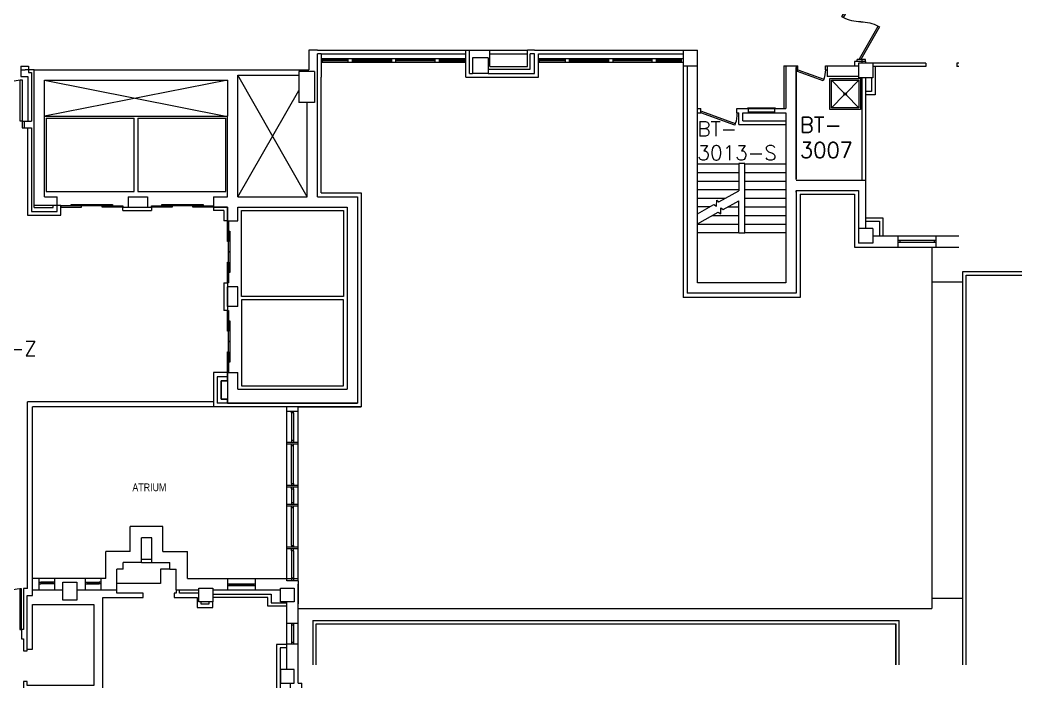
# Model space of a CAD drawing. Extents: x 2912 to 7121, y 18087 to 19938.
# Drawn here: x 5062 to 6228, y 18087 to 18864 of the extents above; entities that cross this region are included whole.
import ezdxf
from ezdxf.enums import TextEntityAlignment as Align

# ---------------------------------------------------------------- set-up
doc = ezdxf.new("R2010")
doc.units = 0
doc.header["$MEASUREMENT"] = 0
doc.linetypes.add('HIDDEN', pattern=[0.375, 0.25, -0.125])
doc.layers.get('0').update_dxf_attribs({"linetype": 'CONTINUOUS'})
for name, color, linetype in [('ARDOOR', 7, 'CONTINUOUS'), ('ARROOMNO', 4, 'CONTINUOUS'), ('ARWALL', 7, 'CONTINUOUS'), ('COL', 14, 'CONTINUOUS'), ('EXDOOR', 8, 'CONTINUOUS'), ('EXROOF_LOWER', 254, 'HIDDEN'), ('EXWALL', 8, 'CONTINUOUS'), ('EXWINDOW', 8, 'CONTINUOUS'), ('FIRE', 10, 'CONTINUOUS'), ('MPFIXTURE', 3, 'CONTINUOUS'), ('TXT', 4, 'CONTINUOUS')]:
    doc.layers.add(name, color=color, linetype=linetype)
doc.styles.add('08224_0-UIHC_NEW_FLOOR_PL0', font='ARIALN.TTF', dxfattribs={"height": 17})
doc.styles.add('ROMANS', font='romans.shx', dxfattribs={"height": 18})

# ---------------------------------------------------------------- blocks, each defined once
blk = doc.blocks.new('FHC')
for points in [[(-16, 0), (-16, 1), (16, 1), (16, 0)], [(-15, -4), (-15, 0), (15, 0), (15, -4)]]:
    blk.add_lwpolyline(points, close=True)
blk = doc.blocks.new('A$C469C574F')
at = {"layer": 'ARDOOR'}
blk.add_lwpolyline([(47, 47), (45, 47), (45, 0), (47, 0)], close=True, dxfattribs=at)
blk.add_arc((47, 0), 47, 90, 180, dxfattribs=at)

msp = doc.modelspace()

# ---------------------------------------------------------------- linework, layer by layer
at = {"layer": 'ARDOOR', "flags": 128}
for points in [[(6040, 18862.2, -0.121076), (6019.6, 18867.2), (6019.6, 18867.2), (6018, 18868.1), (6040, 18906.2), (6041.6, 18905.3), (6019.6, 18867.2)], [(6040, 18862.2, -0.121076), (6060.4, 18857.2), (6060.4, 18857.2), (6062, 18856.3), (6040, 18818.2), (6038.4, 18819.1), (6060.4, 18857.2)], [(5999, 18806.2, -0.058525), (5997.1, 18795.4), (5997.1, 18795.4), (5996.4, 18793.5), (5966.3, 18804.3), (5967, 18806.2), (5997.1, 18795.4), (5996.4, 18793.5)], [(5016.9, 18746.8, -0.39805), (5062.1, 18794.6), (5064.7, 18794.7), (5064.7, 18746.8), (5062.1, 18746.8), (5062.1, 18794.6)]]:
    msp.add_lwpolyline(points, format="xyb", dxfattribs=at)
at = {"layer": 'ARWALL', "linetype": 'CONTINUOUS'}
for p, q in [((5608.5, 18829.3), (5652.5, 18829.3)), ((5608.5, 18824.8), (5652.5, 18824.8))]:
    msp.add_line(p, q, dxfattribs=at)
at = {"layer": 'ARWALL', "linetype": 'BYBLOCK'}
for p, q in [((5850, 18558.7), (5850, 18829.3)), ((5950.5, 18811.2), (5950.5, 18761.2)), ((5950.5, 18811.2), (5967, 18811.2)), ((5967, 18806.2), (5967, 18811.2)), ((5999, 18811.2), (6032.7, 18811.2)), ((5999, 18806.2), (5999, 18811.2)), ((6032.7, 18816.2), (6032.7, 18811.2)), ((6035.7, 18816.2), (6032.7, 18816.2)), ((6045.7, 18816.2), (6032.7, 18816.2)), ((6041.7, 18818.2), (6035.7, 18818.2)), ((6035.7, 18816.2), (6035.7, 18818.2)), ((6045.7, 18818.2), (6039.7, 18818.2)), ((6041.7, 18814.2), (6041.7, 18818.2)), ((6045.7, 18816.2), (6045.7, 18818.2)), ((6045.7, 18816.2), (6045.7, 18814.2)), ((6115.7, 18814.2), (6054.2, 18814.2)), ((6115.7, 18814.2), (6115.7, 18810.2)), ((6154, 18814.2), (6151.7, 18814.2)), ((6151.7, 18814.2), (6151.7, 18810.2)), ((5850, 18810.7), (5833.5, 18810.7)), ((5838, 18810.7), (5838, 18546.7)), ((5965, 18806.2), (5967, 18806.2)), ((5999, 18806.2), (6001, 18806.2)), ((6001, 18810.7), (6001, 18798.7)), ((6037.2, 18810.7), (6001, 18810.7)), ((6115.7, 18810.2), (6054.2, 18810.2)), ((6056.7, 18810.2), (6056.7, 18777.2)), ((6154, 18810.2), (6151.7, 18810.2)), ((6037.2, 18798.7), (6001, 18798.7)), ((6052.7, 18797.2), (6052.7, 18781.2)), ((6052.7, 18781.2), (6045.7, 18781.2)), ((6056.7, 18777.2), (6045.7, 18777.2)), ((6045.7, 18634.2), (6065.7, 18634.2)), ((6045.7, 18630.2), (6061.7, 18630.2)), ((6061.7, 18630.2), (6061.7, 18613.2)), ((6065.7, 18634.2), (6065.7, 18613.2)), ((6054.2, 18613.2), (6075.1, 18613.2)), ((6054.2, 18613.2), (6154, 18613.2)), ((6054.2, 18613.2), (6075.1, 18613.2)), ((6032.7, 18600.2), (6122.5, 18600.2)), ((6032.7, 18600.2), (6154, 18600.2)), ((6032.7, 18600.2), (6122.5, 18600.2)), ((6122.5, 18600.2), (6122.5, 18180)), ((6158.7, 18571.7), (6227.5, 18571.7)), ((6158.7, 18114.3), (6158.7, 18571.7)), ((6162.7, 18567.7), (6227.5, 18567.7)), ((6162.7, 18114.3), (6162.7, 18567.7)), ((6122.5, 18559.7), (6158.7, 18559.7)), ((6122.5, 18559.7), (6158.7, 18559.7)), ((5287, 18420.3), (5070.7, 18420.3)), ((5070.7, 18203), (5070.7, 18420.3)), ((5287, 18414.3), (5076.7, 18414.3)), ((5076.7, 18195), (5076.7, 18414.3)), ((5203.2, 18233.2), (5203.2, 18262.2)), ((5215.2, 18233.2), (5215.2, 18262.2)), ((5203.2, 18233.2), (5182.2, 18233.2)), ((5203.2, 18237.2), (5215.2, 18237.2)), ((5203.2, 18233.2), (5215.2, 18233.2)), ((5215.2, 18233.2), (5236.2, 18233.2)), ((5128, 18201.7), (5174.7, 18201.7)), ((6122.5, 18192), (6158.7, 18192)), ((5385.5, 18180), (6122.5, 18180)), ((5402.7, 18166.1), (6084.7, 18166.1)), ((5402.7, 18166.1), (5402.7, 18114.3)), ((6080.7, 18114.3), (6080.7, 18162.1)), ((6084.7, 18114.3), (6084.7, 18166.1))]:
    msp.add_line(p, q, dxfattribs=at)
at = {"layer": 'ARWALL'}
for p, q in [((5236.2, 18225.7), (5225.5, 18225.7)), ((5225.5, 18225.7), (5225.5, 18208.8)), ((5225.5, 18208.8), (5174.7, 18208.8)), ((5070.7, 18203), (5066.2, 18203)), ((5066.2, 18203), (5066.2, 18155.6)), ((5070.2, 18130.8), (5070.2, 18195)), ((5070.2, 18195), (5076.7, 18195)), ((5174.7, 18197.7), (5174.7, 18201.7)), ((5205.2, 18197.7), (5174.7, 18197.7)), ((5205.2, 18192.7), (5205.2, 18197.7)), ((5243.7, 18197.7), (5241.2, 18197.7)), ((5241.2, 18197.7), (5241.2, 18192.7)), ((5243.7, 18201.7), (5243.7, 18197.7)), ((5247.7, 18197.7), (5247.7, 18201.7)), ((5270.2, 18197.7), (5247.7, 18197.7)), ((5286.2, 18196.7), (5354.2, 18196.7)), ((5354.2, 18196.7), (5354.2, 18186.5)), ((5076.7, 18132.7), (5076.7, 18184.7)), ((5076.7, 18184.7), (5148, 18184.7)), ((5148, 18184.7), (5148, 18090.3)), ((5158.2, 18087.5), (5158.2, 18192.7)), ((5158.2, 18192.7), (5205.2, 18192.7)), ((5241.2, 18192.7), (5268.2, 18192.7)), ((5268.2, 18192.7), (5268.2, 18181.2)), ((5272.2, 18187.7), (5272.2, 18185.2)), ((5272.2, 18185.2), (5282.2, 18185.2)), ((5282.2, 18185.2), (5282.2, 18187.7)), ((5350.2, 18192.7), (5286.2, 18192.7)), ((5286.2, 18181.2), (5286.2, 18187.7)), ((5350.2, 18182.5), (5350.2, 18192.7)), ((5372.5, 18182.5), (5350.2, 18182.5)), ((5354.2, 18186.5), (5372.5, 18186.5)), ((5268.2, 18181.2), (5286.2, 18181.2)), ((5066.2, 18155.6), (5063.7, 18155.6)), ((5063.7, 18155.6), (5063.7, 18144.6)), ((5063.7, 18144.6), (5066.2, 18144.6)), ((5066.2, 18144.6), (5066.2, 18130.8)), ((5372.5, 18138.2), (5360.5, 18138.2)), ((5360.5, 18138.2), (5360.5, 18087.5)), ((5066.2, 18130.8), (5070.2, 18130.8)), ((5070.2, 18132.7), (5076.7, 18132.7)), ((5372.5, 18134.2), (5364.5, 18134.2)), ((5364.5, 18134.2), (5364.5, 18087.5)), ((5070.2, 18094.8), (5066.2, 18094.8)), ((5066.2, 18094.8), (5066.2, 18087.5)), ((5070.2, 18090.3), (5070.2, 18094.8)), ((5148, 18090.3), (5070.2, 18090.3))]:
    msp.add_line(p, q, dxfattribs=at)
at = {"layer": 'ARWALL', "linetype": 'BYBLOCK'}
for points in [[(6162.7, 18114.3), (6162.7, 18567.7), (6227.5, 18567.7)], [(5406.7, 18114.3), (5406.7, 18162.1), (6080.7, 18162.1), (6080.7, 18114.3)]]:
    msp.add_lwpolyline(points, dxfattribs=at)
at = {"layer": 'COL'}
for p, q in [((5588.5, 18820.2), (5588.5, 18802.2)), ((5606.5, 18820.2), (5588.5, 18820.2)), ((5606.5, 18820.2), (5606.5, 18802.2)), ((6037.2, 18814.2), (6037.2, 18797.2)), ((6054.2, 18814.2), (6037.2, 18814.2)), ((6037.2, 18814.2), (6037.2, 18797.2)), ((6054.2, 18814.2), (6037.2, 18814.2)), ((6054.2, 18814.2), (6054.2, 18797.2)), ((6054.2, 18814.2), (6054.2, 18797.2)), ((5386.5, 18804.3), (5386.5, 18768.3)), ((5404.5, 18804.3), (5386.5, 18804.3)), ((5404.5, 18804.3), (5404.5, 18768.3)), ((5606.5, 18802.2), (5588.5, 18802.2)), ((6054.2, 18797.2), (6037.2, 18797.2)), ((6054.2, 18797.2), (6037.2, 18797.2)), ((5404.5, 18768.3), (5386.5, 18768.3)), ((6037.2, 18621.7), (6037.2, 18604.7)), ((6054.2, 18621.7), (6037.2, 18621.7)), ((6037.2, 18621.7), (6037.2, 18604.7)), ((6054.2, 18621.7), (6037.2, 18621.7)), ((6037.2, 18621.7), (6037.2, 18604.7)), ((6054.2, 18621.7), (6037.2, 18621.7)), ((6054.2, 18621.7), (6054.2, 18604.7)), ((6054.2, 18621.7), (6054.2, 18604.7)), ((6054.2, 18621.7), (6054.2, 18604.7)), ((6054.2, 18604.7), (6037.2, 18604.7)), ((6054.2, 18604.7), (6037.2, 18604.7)), ((6054.2, 18604.7), (6037.2, 18604.7))]:
    msp.add_line(p, q, dxfattribs=at)
for points in [[(5112, 18189.7), (5112, 18210.7), (5128, 18210.7), (5128, 18189.7)], [(5270.2, 18187.7), (5270.2, 18203.7), (5286.2, 18203.7), (5286.2, 18187.7)], [(5365, 18187.7), (5365, 18203.7), (5381, 18203.7), (5381, 18187.7)], [(5381, 18093), (5381, 18109), (5365, 18109), (5365, 18093)]]:
    msp.add_lwpolyline(points, close=True, dxfattribs=at)
at = {"layer": 'EXDOOR'}
msp.add_line((5303.2, 18454.3), (5304.7, 18454.3), dxfattribs=at)
at = {"layer": 'EXDOOR', "flags": 128}
msp.add_lwpolyline([(5896, 18756.2, -0.075127), (5894.1, 18743.8), (5893.5, 18741.9), (5854, 18756.2), (5854.6, 18758.1), (5894.1, 18743.8)], format="xyb", dxfattribs=at)
at = {"layer": 'EXDOOR'}
for points in [[(5109.7, 18646.8), (5133.7, 18646.8), (5133.7, 18648.3), (5109.7, 18648.3)], [(5145.7, 18648.3), (5121.7, 18648.3), (5121.7, 18649.8), (5145.7, 18649.8)], [(5169.7, 18648.3), (5145.7, 18648.3), (5145.7, 18649.8), (5169.7, 18649.8)], [(5157.7, 18648.3), (5181.7, 18648.3), (5181.7, 18646.8), (5157.7, 18646.8)], [(5215, 18648.3), (5239, 18648.3), (5239, 18646.8), (5215, 18646.8)], [(5227, 18649.8), (5251, 18649.8), (5251, 18648.3), (5227, 18648.3)], [(5251, 18649.8), (5275, 18649.8), (5275, 18648.3), (5251, 18648.3)], [(5263, 18648.3), (5287, 18648.3), (5287, 18646.8), (5263, 18646.8)], [(5303.2, 18630.8), (5304.7, 18630.8), (5304.7, 18606.8), (5303.2, 18606.8)], [(5304.7, 18618.8), (5306.2, 18618.8), (5306.2, 18594.8), (5304.7, 18594.8)], [(5304.7, 18594.8), (5306.2, 18594.8), (5306.2, 18570.8), (5304.7, 18570.8)], [(5303.2, 18582.8), (5304.7, 18582.8), (5304.7, 18558.8), (5303.2, 18558.8)], [(5303.2, 18526.3), (5304.7, 18526.3), (5304.7, 18502.3), (5303.2, 18502.3)], [(5304.7, 18514.3), (5306.2, 18514.3), (5306.2, 18490.3), (5304.7, 18490.3)], [(5304.7, 18490.3), (5306.2, 18490.3), (5306.2, 18466.3), (5304.7, 18466.3)], [(5303.2, 18478.3), (5304.7, 18478.3), (5304.7, 18454.3), (5303.2, 18454.3)]]:
    msp.add_lwpolyline(points, close=True, dxfattribs=at)
at = {"layer": 'EXROOF_LOWER', "ltscale": 200}
for p, q in [((6122.5, 18600.2), (6122.5, 18180)), ((6158.7, 18571.7), (6227.5, 18571.7)), ((6158.7, 18114.3), (6158.7, 18571.7)), ((6162.7, 18567.7), (6227.5, 18567.7)), ((6162.7, 18114.3), (6162.7, 18567.7)), ((6122.5, 18559.7), (6158.7, 18559.7)), ((6122.5, 18559.7), (6158.7, 18559.7)), ((6122.5, 18192), (6158.7, 18192)), ((5385.5, 18180), (6122.5, 18180)), ((5402.7, 18166.1), (6084.7, 18166.1)), ((5402.7, 18166.1), (5402.7, 18114.3)), ((6080.7, 18114.3), (6080.7, 18162.1)), ((6084.7, 18114.3), (6084.7, 18166.1))]:
    msp.add_line(p, q, dxfattribs=at)
for points in [[(6162.7, 18114.3), (6162.7, 18567.7), (6227.5, 18567.7)], [(5406.7, 18114.3), (5406.7, 18162.1), (6080.7, 18162.1), (6080.7, 18114.3)]]:
    msp.add_lwpolyline(points, dxfattribs=at)
at = {"layer": 'EXWALL'}
for p, q in [((5408, 18829.3), (5398, 18829.3)), ((5398, 18829.3), (5398, 18806.3)), ((5408, 18829.3), (5398, 18829.3)), ((5408, 18829.3), (5585, 18829.3)), ((5408, 18829.3), (5585, 18829.3)), ((5412.5, 18824.8), (5408, 18824.8)), ((5408, 18658.8), (5408, 18824.8)), ((5412.5, 18824.8), (5580.5, 18824.8)), ((5412.5, 18824.8), (5412.5, 18797.7)), ((5580.5, 18797.7), (5580.5, 18829.3)), ((5585, 18802.2), (5585, 18829.3)), ((5585, 18829.3), (5608.5, 18829.3)), ((5585, 18802.2), (5585, 18829.3)), ((5608.5, 18810.2), (5608.5, 18829.3)), ((5660.5, 18829.3), (5652.5, 18829.3)), ((5652.5, 18810.2), (5652.5, 18829.3)), ((5660.5, 18824.8), (5655.5, 18824.8)), ((5655.5, 18807.2), (5655.5, 18824.8)), ((5660.5, 18829.3), (5850, 18829.3)), ((5660.5, 18829.3), (5850, 18829.3)), ((5665, 18824.8), (5833.5, 18824.8)), ((5833.5, 18829.3), (5833.5, 18541.7)), ((5850, 18558.7), (5850, 18829.3)), ((5063, 18810.8), (5063, 18798.8)), ((5063, 18810.8), (5072, 18810.8)), ((5072, 18810.8), (5072, 18806.3)), ((5408, 18658.8), (5408, 18821.2)), ((5412.5, 18821.2), (5412.5, 18797.7)), ((5412.5, 18819.7), (5580.5, 18819.7)), ((5412.5, 18815.2), (5580.5, 18815.2)), ((5580.5, 18797.7), (5580.5, 18821.2)), ((5665, 18819.7), (5833.5, 18819.7)), ((5665, 18815.2), (5833.5, 18815.2)), ((5833.5, 18821.2), (5833.5, 18541.7)), ((6045.7, 18816.2), (6032.7, 18816.2)), ((6045.7, 18816.2), (6045.7, 18814.2)), ((5063, 18806.3), (5068, 18806.3)), ((5078.5, 18806.3), (5068, 18806.3)), ((5078.5, 18806.3), (5068, 18806.3)), ((5072, 18806.3), (5072, 18803.3)), ((5072, 18803.3), (5075.5, 18803.3)), ((5075.5, 18803.3), (5075.5, 18746.8)), ((5078.5, 18806.3), (5398, 18806.3)), ((5078.5, 18646.2), (5078.5, 18806.3)), ((5315.5, 18800.3), (5386.5, 18800.3)), ((5396, 18658.8), (5315.5, 18800.3)), ((5315.5, 18658.8), (5315.5, 18800.3)), ((5395.5, 18806.3), (5398, 18806.3)), ((5395.5, 18804.3), (5395.5, 18806.3)), ((5585, 18802.2), (5588.5, 18802.2)), ((5585, 18802.2), (5588.5, 18802.2)), ((5606.5, 18807.2), (5655.5, 18807.2)), ((5606.5, 18802.2), (5660.5, 18802.2)), ((5606.5, 18802.2), (5660.5, 18802.2)), ((5608.5, 18810.2), (5652.5, 18810.2)), ((5838, 18810.7), (5838, 18546.7)), ((5953, 18810.7), (5953, 18761.2)), ((5965, 18810.7), (5965, 18679.7)), ((5965, 18678.7), (5965, 18809.2)), ((5063, 18798.8), (5071, 18798.8)), ((5071, 18798.8), (5071, 18746.8)), ((5090.5, 18794.3), (5303.5, 18794.3)), ((5090.5, 18794.3), (5301.5, 18752.3)), ((5303.5, 18794.3), (5090.5, 18752.3)), ((5090.5, 18794.3), (5303.5, 18794.3)), ((5303.5, 18794.3), (5303.5, 18752.3)), ((5412.5, 18663.3), (5412.5, 18797.7)), ((5580.5, 18797.7), (5665, 18797.7)), ((5580.5, 18797.7), (5665, 18797.7)), ((6041.1, 18797.2), (6041.1, 18678.2)), ((6041.1, 18797.2), (6041.1, 18678.2)), ((6045.7, 18797.2), (6045.7, 18678.2)), ((6045.7, 18797.2), (6045.7, 18678.2)), ((6045.7, 18797.2), (6045.7, 18678.2)), ((6045.7, 18797.2), (6045.7, 18678.2)), ((5315.5, 18658.8), (5386.5, 18782.5)), ((5396, 18658.8), (5396, 18768.3)), ((5850, 18761.2), (5854, 18761.2)), ((5850, 18756.2), (5854, 18756.2)), ((5854, 18756.2), (5854, 18761.2)), ((5896, 18756.2), (5896, 18761.2)), ((5896, 18761.2), (5953, 18761.2)), ((5896, 18756.2), (5898, 18756.2)), ((5898, 18742.7), (5898, 18756.2)), ((5903, 18747.2), (5903, 18756.2)), ((5903, 18756.2), (5953, 18756.2)), ((5953, 18756.2), (5953, 18558.7)), ((5064.7, 18746.8), (5075.5, 18746.8)), ((5064.7, 18746.8), (5064.7, 18738.8)), ((5066.7, 18746.8), (5075.5, 18746.8)), ((5066.7, 18746.8), (5066.7, 18738.8)), ((5090.5, 18752.3), (5303.5, 18752.3)), ((5092.5, 18750.3), (5195, 18750.3)), ((5199, 18750.3), (5301.5, 18750.3)), ((5303.5, 18658.8), (5303.5, 18752.3)), ((5898, 18742.7), (5953, 18742.7)), ((5903, 18747.2), (5953, 18747.2)), ((5064.7, 18738.8), (5075.5, 18738.8)), ((5066.7, 18738.8), (5075.5, 18738.8)), ((5070.7, 18738.8), (5070.7, 18637.2)), ((5075.5, 18738.8), (5075.5, 18641.7)), ((5850, 18697), (5898, 18697)), ((5905, 18697.5), (5898, 18697.5)), ((5898, 18697.5), (5898, 18665.5)), ((5905, 18616.5), (5905, 18697.5)), ((5905, 18697), (5953, 18697)), ((5850, 18687), (5898, 18687)), ((5905, 18687), (5953, 18687)), ((5850, 18677), (5898, 18677)), ((5905, 18677), (5953, 18677)), ((6045.7, 18678.2), (6045.7, 18621.7)), ((5412.5, 18663.3), (5459, 18663.3)), ((5459, 18663.3), (5459, 18414.3)), ((5850, 18667), (5898, 18667)), ((5875, 18652.7), (5898, 18665.5)), ((5905, 18667), (5953, 18667)), ((5965, 18666.2), (5965, 18546.7)), ((5965, 18664.2), (5965, 18665.7)), ((5969.5, 18661.7), (5969.5, 18541.7)), ((5969.5, 18661.7), (5969.5, 18541.7)), ((5078.5, 18648.8), (5109.7, 18648.8)), ((5090.5, 18658.8), (5105.2, 18658.8)), ((5100.7, 18646.2), (5100.7, 18648.8)), ((5105.2, 18653.7), (5105.2, 18658.8)), ((5105.2, 18641.7), (5105.2, 18653.7)), ((5109.7, 18637.2), (5109.7, 18648.8)), ((5188, 18658.8), (5188, 18646.8)), ((5188, 18658.8), (5210.5, 18658.8)), ((5188, 18658.8), (5188, 18646.8)), ((5210.5, 18658.8), (5210.5, 18646.8)), ((5287, 18658.8), (5287, 18646.8)), ((5287, 18658.8), (5303.5, 18658.8)), ((5315.5, 18658.8), (5396, 18658.8)), ((5408, 18658.8), (5454.5, 18658.8)), ((5454.5, 18658.8), (5454.5, 18418.8)), ((5850, 18657), (5882.6, 18657)), ((5850, 18638.8), (5869.3, 18649.6)), ((5869.3, 18649.6), (5872.4, 18647.8)), ((5872.4, 18647.8), (5872.5, 18654.7)), ((5872.5, 18654.7), (5875, 18652.7)), ((5879.8, 18644), (5898, 18654)), ((5898, 18616.5), (5898, 18654)), ((5905, 18657), (5953, 18657)), ((5070.7, 18637.2), (5109.7, 18637.2)), ((5075.5, 18641.7), (5105.2, 18641.7)), ((5078.5, 18646.2), (5100.7, 18646.2)), ((5181.7, 18646.8), (5215, 18646.8)), ((5181.7, 18642.8), (5215, 18642.8)), ((5188, 18646.8), (5210.5, 18646.8)), ((5287, 18646.8), (5287, 18642.8)), ((5287.5, 18646.8), (5303.2, 18646.8)), ((5299, 18642.8), (5299, 18630.8)), ((5303.2, 18630.8), (5303.2, 18646.8)), ((5303.2, 18646.8), (5303.2, 18630.8)), ((5315.5, 18646.8), (5442.5, 18646.8)), ((5315.5, 18630.8), (5315.5, 18646.8)), ((5442.5, 18646.8), (5442.5, 18434.8)), ((5864.6, 18647), (5850, 18647)), ((5850, 18627.4), (5874.2, 18640.8)), ((5867.2, 18637), (5898, 18637)), ((5874.2, 18640.8), (5877.3, 18639)), ((5877.3, 18639), (5877.4, 18646)), ((5877.4, 18646), (5879.8, 18644)), ((5885.2, 18647), (5898, 18647)), ((5905, 18647), (5953, 18647)), ((5905, 18637), (5953, 18637)), ((5303.5, 18630.8), (5315.5, 18630.8)), ((5850, 18627), (5898, 18627)), ((5905, 18627), (5953, 18627)), ((5850, 18617), (5898, 18617)), ((5905, 18616.5), (5898, 18616.5)), ((5905, 18617), (5953, 18617)), ((6054.2, 18613.2), (6154, 18613.2)), ((6032.7, 18600.2), (6154, 18600.2)), ((5299, 18558.8), (5299, 18526.3)), ((5303.2, 18558.8), (5303.2, 18526.3)), ((5303.2, 18531.3), (5303.2, 18553.8)), ((5315.5, 18553.8), (5303.5, 18553.8)), ((5315.5, 18531.3), (5315.5, 18553.8)), ((5315.5, 18531.3), (5303.2, 18531.3)), ((5287, 18454.3), (5287, 18414.3)), ((5303.2, 18445.3), (5303.2, 18454.3)), ((5303.2, 18454.3), (5303.2, 18418.8)), ((5303.5, 18454.3), (5315.5, 18454.3)), ((5315.5, 18434.8), (5315.5, 18454.3)), ((5291.5, 18449.3), (5291.5, 18418.8)), ((5296, 18444.8), (5303.2, 18444.8)), ((5296, 18423.3), (5296, 18444.8)), ((5296, 18444.8), (5296, 18423.3)), ((5315.5, 18434.8), (5321.5, 18434.8)), ((5315.5, 18434.8), (5442.5, 18434.8)), ((5296, 18423.3), (5303.2, 18423.3)), ((5303.2, 18418.8), (5303.2, 18423.3)), ((5303.5, 18418.8), (5372.5, 18418.8)), ((5372.5, 18418.8), (5454.5, 18418.8)), ((5372.5, 18212.2), (5372.5, 18414.3)), ((5385.5, 18414.3), (5459, 18414.3)), ((5385.5, 18212.2), (5385.5, 18414.3)), ((5372.5, 18212.2), (5372.5, 18288.2)), ((5385.5, 18212.2), (5385.5, 18288.2)), ((5190.2, 18246.2), (5190.2, 18275.2)), ((5228.2, 18275.2), (5190.2, 18275.2)), ((5228.2, 18246.2), (5228.2, 18275.2)), ((5215.2, 18262.2), (5203.2, 18262.2)), ((5203.2, 18233.2), (5203.2, 18262.2)), ((5215.2, 18233.2), (5215.2, 18262.2)), ((5190.2, 18246.2), (5161.7, 18246.2)), ((5161.7, 18214.7), (5161.7, 18246.2)), ((5228.2, 18246.2), (5256.7, 18246.2)), ((5256.7, 18214.7), (5256.7, 18246.2)), ((5182.2, 18225.7), (5182.2, 18233.2)), ((5203.2, 18233.2), (5182.2, 18233.2)), ((5215.2, 18233.2), (5236.2, 18233.2)), ((5236.2, 18225.7), (5236.2, 18233.2)), ((5182.2, 18225.7), (5174.7, 18225.7)), ((5174.7, 18201.7), (5174.7, 18225.7)), ((5236.2, 18225.7), (5243.7, 18225.7)), ((5243.7, 18201.7), (5243.7, 18225.7)), ((5161.7, 18214.7), (5076.7, 18214.7)), ((5256.7, 18214.7), (5385.5, 18214.7)), ((5256.7, 18214.7), (5385.5, 18214.7)), ((5385.5, 18212.2), (5372.5, 18212.2)), ((5385.5, 18212.2), (5372.5, 18212.2)), ((5385.5, 18212.2), (5385.5, 18185.4)), ((5385.5, 18093.2), (5385.5, 18208)), ((5076.7, 18201.7), (5112, 18201.7)), ((5128, 18201.7), (5174.7, 18201.7)), ((5243.7, 18201.7), (5270.2, 18201.7)), ((5243.7, 18201.7), (5270.2, 18201.7)), ((5286.2, 18201.7), (5365, 18201.7)), ((5372.5, 18109), (5372.5, 18187.7)), ((5376.7, 18087.5), (5376.7, 18093)), ((5385.5, 18093.2), (5389.7, 18093.2)), ((5389.7, 18087.5), (5389.7, 18093.2))]:
    msp.add_line(p, q, dxfattribs=at)
at = {"layer": 'EXWALL', "linetype": 'CONTINUOUS'}
for p, q in [((5660.5, 18802.2), (5660.5, 18824.8)), ((5665, 18797.7), (5665, 18824.8)), ((5665, 18797.7), (5665, 18821.2)), ((5850, 18810.7), (5833.5, 18810.7)), ((5965, 18810.7), (5953, 18810.7)), ((6001, 18810.7), (6001, 18798.7)), ((6037.2, 18810.7), (6001, 18810.7)), ((5090.5, 18658.8), (5090.5, 18794.3)), ((5090.5, 18658.8), (5090.5, 18794.3)), ((6037.2, 18798.7), (6001, 18798.7)), ((5965, 18678.2), (6045.7, 18678.2)), ((5965, 18678.2), (6045.7, 18678.2)), ((6045.7, 18678.2), (6045.7, 18621.7)), ((6045.7, 18678.2), (6045.7, 18621.7)), ((5965, 18666.2), (6037.2, 18666.2)), ((5965, 18666.2), (6037.2, 18666.2)), ((5969.5, 18661.7), (6032.7, 18661.7)), ((5969.5, 18661.7), (6032.7, 18661.7)), ((6032.7, 18661.7), (6032.7, 18600.2)), ((6032.7, 18661.7), (6032.7, 18600.2)), ((6037.2, 18666.2), (6037.2, 18621.7)), ((6037.2, 18666.2), (6037.2, 18621.7)), ((5181.7, 18642.8), (5181.7, 18646.8)), ((5215, 18646.8), (5215, 18642.8)), ((5303.2, 18646.8), (5287, 18646.8)), ((5299, 18642.8), (5287, 18642.8)), ((5303.5, 18630.8), (5299, 18630.8)), ((6054.2, 18613.2), (6075.1, 18613.2)), ((6054.2, 18613.2), (6075.1, 18613.2)), ((6032.7, 18600.2), (6122.5, 18600.2)), ((6032.7, 18600.2), (6122.5, 18600.2)), ((5299, 18558.8), (5303.2, 18558.8)), ((5953, 18558.7), (5850, 18558.7)), ((5965, 18546.7), (5838, 18546.7)), ((5969.5, 18541.7), (5833.5, 18541.7)), ((5303.2, 18526.3), (5299, 18526.3)), ((5303.5, 18454.3), (5287, 18454.3)), ((5303.2, 18449.3), (5291.5, 18449.3)), ((5303.2, 18444.8), (5296, 18444.8)), ((5454.5, 18418.8), (5291.5, 18418.8)), ((5303.2, 18423.3), (5296, 18423.3)), ((5459, 18414.3), (5287, 18414.3))]:
    msp.add_line(p, q, dxfattribs=at)
at = {"layer": 'EXWALL'}
for points in [[(5092.5, 18750.3), (5092.5, 18664.8), (5195, 18664.8), (5195, 18750.3)], [(5199, 18750.3), (5199, 18664.8), (5301.5, 18664.8), (5301.5, 18750.3)]]:
    msp.add_lwpolyline(points, dxfattribs=at)
for points in [[(5319.5, 18642.8), (5438.5, 18642.8), (5438.5, 18542.8), (5319.5, 18542.8)], [(5438.5, 18538.8), (5319.5, 18538.8), (5319.5, 18438.8), (5438.5, 18438.8)]]:
    msp.add_lwpolyline(points, close=True, dxfattribs=at)
at = {"layer": 'EXWINDOW'}
for p, q in [((5414, 18815.2), (5414, 18819.7)), ((5415, 18818), (5414, 18818)), ((5415, 18817), (5414, 18817)), ((5442.5, 18818), (5415, 18818)), ((5415, 18817), (5415, 18818)), ((5442.5, 18817), (5415, 18817)), ((5442.5, 18818), (5442.5, 18817)), ((5443.5, 18818), (5442.5, 18818)), ((5443.5, 18817), (5442.5, 18817)), ((5443.5, 18819.7), (5443.5, 18815.2)), ((5448.5, 18819.7), (5448.5, 18815.2)), ((5448.5, 18818), (5449.5, 18818)), ((5448.5, 18817), (5449.5, 18817)), ((5449.5, 18818), (5493, 18818)), ((5449.5, 18818), (5449.5, 18817)), ((5449.5, 18817), (5493, 18817)), ((5493, 18818), (5494, 18818)), ((5493, 18818), (5493, 18817)), ((5493, 18817), (5494, 18817)), ((5494, 18819.7), (5494, 18815.2)), ((5499, 18819.7), (5499, 18815.2)), ((5500, 18818), (5499, 18818)), ((5500, 18817), (5499, 18817)), ((5543.5, 18818), (5500, 18818)), ((5500, 18818), (5500, 18817)), ((5543.5, 18817), (5500, 18817)), ((5544.5, 18818), (5543.5, 18818)), ((5543.5, 18818), (5543.5, 18817)), ((5544.5, 18817), (5543.5, 18817)), ((5544.5, 18819.7), (5544.5, 18815.2)), ((5549.5, 18819.7), (5549.5, 18815.2)), ((5549.5, 18818), (5550.5, 18818)), ((5549.5, 18817), (5550.5, 18817)), ((5550.5, 18818), (5578, 18818)), ((5550.5, 18818), (5550.5, 18817)), ((5550.5, 18817), (5578, 18817)), ((5578, 18818), (5579, 18818)), ((5578, 18817), (5578, 18818)), ((5578, 18817), (5579, 18817)), ((5579, 18815.2), (5579, 18819.7)), ((5666.5, 18815.2), (5666.5, 18819.7)), ((5667.5, 18818), (5666.5, 18818)), ((5667.5, 18817), (5666.5, 18817)), ((5695, 18818), (5667.5, 18818)), ((5667.5, 18817), (5667.5, 18818)), ((5695, 18817), (5667.5, 18817)), ((5695, 18818), (5695, 18817)), ((5696, 18818), (5695, 18818)), ((5696, 18817), (5695, 18817)), ((5696, 18819.7), (5696, 18815.2)), ((5701, 18819.7), (5701, 18815.2)), ((5701, 18818), (5702, 18818)), ((5701, 18817), (5702, 18817)), ((5702, 18818), (5745.5, 18818)), ((5702, 18818), (5702, 18817)), ((5702, 18817), (5745.5, 18817)), ((5745.5, 18818), (5746.5, 18818)), ((5745.5, 18818), (5745.5, 18817)), ((5745.5, 18817), (5746.5, 18817)), ((5746.5, 18819.7), (5746.5, 18815.2)), ((5751.5, 18819.7), (5751.5, 18815.2)), ((5752.5, 18818), (5751.5, 18818)), ((5752.5, 18817), (5751.5, 18817)), ((5796, 18818), (5752.5, 18818)), ((5752.5, 18818), (5752.5, 18817)), ((5796, 18817), (5752.5, 18817)), ((5796, 18818), (5796, 18817)), ((5797, 18818), (5796, 18818)), ((5797, 18817), (5796, 18817)), ((5797, 18819.7), (5797, 18815.2)), ((5802, 18819.7), (5802, 18815.2)), ((5802, 18818), (5803, 18818)), ((5802, 18817), (5803, 18817)), ((5803, 18818), (5830.5, 18818)), ((5803, 18818), (5803, 18817)), ((5803, 18817), (5830.5, 18817)), ((5830.5, 18817), (5830.5, 18818)), ((5830.5, 18818), (5831.5, 18818)), ((5830.5, 18817), (5831.5, 18817)), ((5831.5, 18815.2), (5831.5, 18819.7)), ((6083.7, 18600.2), (6083.7, 18613.2)), ((6127.7, 18600.2), (6127.7, 18613.2)), ((6085.7, 18607.7), (6083.7, 18607.7)), ((6085.7, 18605.7), (6083.7, 18605.7)), ((6125.7, 18607.7), (6085.7, 18607.7)), ((6085.7, 18605.7), (6085.7, 18607.7)), ((6125.7, 18605.7), (6085.7, 18605.7)), ((6125.7, 18605.7), (6125.7, 18607.7)), ((6127.7, 18607.7), (6125.7, 18607.7)), ((6127.7, 18605.7), (6125.7, 18605.7)), ((5372.5, 18409.3), (5385.5, 18409.3)), ((5378, 18407.3), (5378, 18409.3)), ((5378, 18407.3), (5378, 18375.3)), ((5380, 18407.3), (5378, 18407.3)), ((5380, 18407.3), (5380, 18409.3)), ((5380, 18407.3), (5380, 18375.3)), ((5372.5, 18373.3), (5385.5, 18373.3)), ((5372.5, 18371.3), (5385.5, 18371.3)), ((5380, 18375.3), (5378, 18375.3)), ((5378, 18375.3), (5378, 18373.3)), ((5378, 18369.3), (5378, 18371.3)), ((5378, 18325.2), (5378, 18369.3)), ((5378, 18369.3), (5380, 18369.3)), ((5380, 18375.3), (5380, 18373.3)), ((5380, 18369.3), (5380, 18371.3)), ((5380, 18325.2), (5380, 18369.3)), ((5378, 18325.2), (5378, 18323.2)), ((5380, 18325.2), (5380, 18323.2)), ((5378, 18319.2), (5378, 18321.2)), ((5378, 18319.2), (5378, 18303.2)), ((5380, 18319.2), (5380, 18321.2)), ((5380, 18319.2), (5380, 18303.2)), ((5378, 18303.2), (5378, 18301.2)), ((5378, 18297.2), (5378, 18299.2)), ((5380, 18303.2), (5380, 18301.2)), ((5380, 18297.2), (5380, 18299.2)), ((5378, 18253.1), (5378, 18297.2)), ((5378, 18297.2), (5380, 18297.2)), ((5378, 18253.1), (5378, 18288.2)), ((5380, 18253.1), (5380, 18297.2)), ((5380, 18253.1), (5380, 18288.2)), ((5378, 18253.1), (5378, 18251.1)), ((5378, 18253.1), (5378, 18251.1)), ((5380, 18253.1), (5380, 18251.1)), ((5380, 18253.1), (5380, 18251.1)), ((5385.5, 18251.1), (5372.5, 18251.1)), ((5385.5, 18251.1), (5372.5, 18251.1)), ((5385.5, 18249.1), (5372.5, 18249.1)), ((5385.5, 18249.1), (5372.5, 18249.1)), ((5378, 18247.1), (5378, 18249.1)), ((5378, 18247.1), (5378, 18249.1)), ((5380, 18247.1), (5378, 18247.1)), ((5378, 18247.1), (5378, 18212.2)), ((5380, 18247.1), (5378, 18247.1)), ((5378, 18247.1), (5378, 18212.2)), ((5380, 18247.1), (5380, 18249.1)), ((5380, 18247.1), (5380, 18249.1)), ((5380, 18247.1), (5380, 18212.2)), ((5380, 18247.1), (5380, 18212.2)), ((5084.1, 18214.7), (5084.1, 18201.7)), ((5084.1, 18210.7), (5086.1, 18210.7)), ((5084.1, 18208.7), (5086.1, 18208.7)), ((5086.1, 18210.7), (5086.1, 18208.7)), ((5102.1, 18210.7), (5086.1, 18210.7)), ((5086.1, 18209.7), (5100.1, 18209.7)), ((5102.1, 18208.7), (5086.1, 18208.7)), ((5100.1, 18210.7), (5100.1, 18208.7)), ((5102.1, 18210.7), (5100.1, 18210.7)), ((5102.1, 18208.7), (5100.1, 18208.7)), ((5102.1, 18214.7), (5102.1, 18201.7)), ((5138, 18214.7), (5138, 18201.7)), ((5138, 18210.7), (5140, 18210.7)), ((5138, 18210.7), (5154, 18210.7)), ((5138, 18208.7), (5140, 18208.7)), ((5138, 18208.7), (5154, 18208.7)), ((5140, 18210.7), (5140, 18208.7)), ((5154, 18209.7), (5140, 18209.7)), ((5154, 18210.7), (5154, 18208.7)), ((5156, 18210.7), (5154, 18210.7)), ((5156, 18208.7), (5154, 18208.7)), ((5156, 18214.7), (5156, 18201.7)), ((5303.5, 18214.7), (5303.5, 18201.7)), ((5305.5, 18208.2), (5303.5, 18208.2)), ((5305.5, 18206.2), (5303.5, 18206.2)), ((5305.5, 18208.2), (5305.5, 18206.2)), ((5333.5, 18208.2), (5305.5, 18208.2)), ((5333.5, 18207.2), (5305.5, 18207.2)), ((5333.5, 18206.2), (5305.5, 18206.2)), ((5333.5, 18208.2), (5333.5, 18206.2)), ((5335.5, 18208.2), (5333.5, 18208.2)), ((5335.5, 18206.2), (5333.5, 18206.2)), ((5335.5, 18214.7), (5335.5, 18201.7)), ((5335.5, 18208), (5335.5, 18201.7)), ((5380, 18215), (5378, 18215)), ((5378, 18215), (5378, 18213)), ((5380, 18215), (5380, 18213)), ((5385.5, 18162.5), (5372.5, 18162.5)), ((5378, 18162.5), (5378, 18160.5)), ((5378, 18162.5), (5378, 18160.5)), ((5378, 18160.5), (5378, 18140.5)), ((5380, 18160.5), (5378, 18160.5)), ((5380, 18162.5), (5380, 18160.5)), ((5380, 18160.5), (5380, 18140.5)), ((5385.5, 18138.5), (5372.5, 18138.5)), ((5378, 18140.5), (5378, 18138.5)), ((5380, 18140.5), (5378, 18140.5)), ((5380, 18140.5), (5380, 18138.5))]:
    msp.add_line(p, q, dxfattribs=at)
at = {"layer": 'EXWINDOW', "linetype": 'CONTINUOUS'}
for p, q in [((5372.5, 18323.2), (5385.5, 18323.2)), ((5378, 18325.2), (5380, 18325.2)), ((5372.5, 18321.2), (5385.5, 18321.2)), ((5378, 18319.2), (5380, 18319.2)), ((5372.5, 18301.2), (5385.5, 18301.2)), ((5372.5, 18299.2), (5385.5, 18299.2)), ((5378, 18303.2), (5380, 18303.2)), ((5378, 18303.2), (5380, 18303.2)), ((5378, 18253.1), (5380, 18253.1)), ((5378, 18253.1), (5380, 18253.1))]:
    msp.add_line(p, q, dxfattribs=at)
at = {"layer": 'MPFIXTURE'}
for points in [[(6003.9, 18796.3), (6039.9, 18796.3), (6039.9, 18760.3), (6003.9, 18760.3)], [(6005.9, 18794.3), (6037.9, 18794.3), (6037.9, 18762.3), (6005.9, 18762.3)]]:
    msp.add_lwpolyline(points, close=True, dxfattribs=at)
for points in [[(6005.9, 18794.3), (6020.9, 18779.4)], [(6037.9, 18794.3), (6023, 18779.4)], [(6005.9, 18762.3), (6020.9, 18777.3)], [(6020.9, 18778.3), (6022.9, 18778.3)], [(6021.9, 18779.3), (6021.9, 18777.3)], [(6037.9, 18762.3), (6023, 18777.3)]]:
    msp.add_lwpolyline(points, dxfattribs=at)
for radius in [1.5, 1]:
    msp.add_circle((6021.9, 18778.3), radius, dxfattribs=at)

# ---------------------------------------------------------------- block references
at = {"layer": 'ARDOOR'}
msp.add_blockref('A$C469C574F', (5016.7, 18155.6), dxfattribs=at)
at = {"layer": 'FIRE'}
msp.add_blockref('FHC', (5924.5, 18761.2), dxfattribs=at)

# ---------------------------------------------------------------- texts
at = {"layer": 'ARROOMNO', "style": 'ROMANS'}
for s, height, p in [('BT-', 17.1, (5850, 18729.1)), ('BT-', 18, (5969.2, 18733.3)), ('3013-S', 17.1, (5850, 18701.4)), ('3007', 18, (5969.2, 18704.1)), ('BT3000-Z', 17.1, (4962.1, 18473.6))]:
    msp.add_text(s, height=height, dxfattribs=at).set_placement(p)
at = {"layer": 'TXT', "style": '08224_0-UIHC_NEW_FLOOR_PL0'}
msp.add_text('ATRIUM', height=9, dxfattribs=at).set_placement((5212.5, 18316.3), align=Align.CENTER)

doc.saveas('drawing.dxf')
